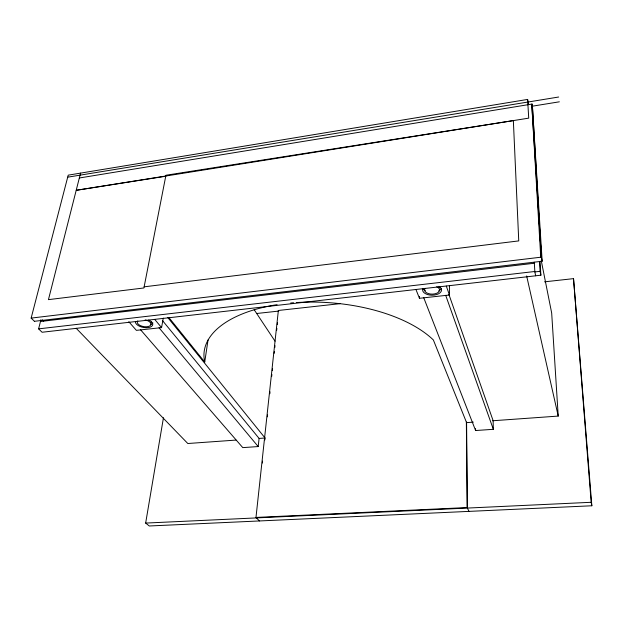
<?xml version="1.0" encoding="UTF-8"?>
<svg xmlns="http://www.w3.org/2000/svg" width="623" height="623" viewBox="0 0 623 623"><rect width="100%" height="100%" fill="white"/><g stroke="black" fill="none" stroke-linecap="round" stroke-linejoin="round"><path stroke-width="0.93" d="M415.938 289.477L419.443 298.292L449.44 295.014L449.44 285.692M419.443 298.292L419.481 296.439M259.409 520.953L255.983 517.44L278.364 310.472L339.971 303.674M262.353 463.037L262.563 461.113M264.845 439.931L265.055 438.008L167.696 317.419M267.337 416.842L267.547 414.91M269.829 393.744L270.032 391.82M271.698 376.424L271.901 374.501M272.313 370.646L272.524 368.723M274.182 353.327L274.393 351.403M274.805 347.556L275.016 345.633M276.674 330.268L276.877 328.344M277.29 324.513L277.5 322.589M140.564 329.754L242.775 447.625L258.195 446.559L259.098 438.428L162.556 320.65M168.981 317.668L204.733 362.041L208.035 339.994M544.549 281.83L573.526 278.637L591.85 505.775L149.279 525.983L145.657 523.079L163.452 417.745M128.821 321.733L136.367 330.361L161.559 327.62L163.273 318.104M80.569 173.108L48.446 299.64L143.913 287.966L165.936 175.258L513.352 120.597L518.749 240.906L144.139 286.829M540.04 261.637L540.881 275.202L42.091 332.254L38.603 328.866L40.947 319.622M34.584 321.46L31.15 318.104L68.219 175.149L527.603 99.423L528.444 104.15M67.697 177.173L558.675 97.017M79.347 177.983L532.307 104.01L541.356 257.143L542.166 261.239L34.429 321.304M532.47 106.167L559.353 101.814M165.741 176.247L76.255 190.295L528.725 118.144L527.603 99.423M31.15 318.104L541.356 257.143L531.762 104.096L540.748 257.213L541.356 257.143M40.464 321.515L534.285 263.249M38.603 328.866L534.76 271.496L535.671 275.794M540.881 275.202L540.086 271.324L534.853 271.924L534.293 262.221M256.606 313.509L278.738 311.079L278.364 310.472M296.47 302.56A122.349 59.621 4.3 0 1 433.367 339.971L466.58 422.628L473.332 422.145M492.629 420.766L558.224 416.078L551.682 313.042L541.255 260.655M236.031 440.079L187.803 443.514L76.185 328.274M259.098 438.428L265.055 438.008M423.733 297.724L475.606 430.532L493.338 429.309L493.12 420.681L448.918 294.477M255.983 517.44L467.149 507.558L468.971 511.382M145.657 523.079L591.172 502.294L591.85 505.775M42.317 319.817L43.649 321.133M159.021 327.753L258.195 446.559M154.909 319.607L161.559 327.62M254.145 309.654L275.039 341.194M445.686 295.325L493.338 429.309M446.309 286.074L449.44 295.014M526.645 275.934L558.224 416.078M573.526 278.637L591.172 502.294M532.548 108.604L542.166 261.239M539.495 261.605L540.086 271.324M475.583 428.624L475.606 430.532M466.58 422.628L467.39 508.064M466.354 422.059L467.149 507.558M204.733 362.041A122.349 59.621 4.3 0 1 277.071 304.67M290.7 303.004A122.349 59.621 4.3 0 1 293.573 302.762M148.687 320.058A8.777 4.345 10.5 0 1 148.258 327.605A8.777 4.345 10.5 0 1 135.448 321.881M145.159 319.872A6.962 3.45 10.5 0 1 150.797 324.918A6.962 3.45 10.5 0 1 141.935 326.187A6.962 3.45 10.5 0 1 137.808 320.923M152.9 322.924A8.761 4.361 10.5 0 1 150.548 324.528M151.405 321.99A6.954 3.458 10.5 0 1 150.898 322.792M436.715 286.712A7.515 4.166 0.3 0 1 438.366 292.265A7.515 4.166 0.3 0 1 428.546 293.635A7.515 4.166 0.3 0 1 425.127 288.34M439.55 286.658A7.507 4.174 0.3 0 1 439.519 287.748M438.919 286.346A9.477 5.249 0.3 0 1 434.379 295.053A9.477 5.249 0.3 0 1 422.931 288.519M441.177 288.613A9.462 5.264 0.3 0 1 438.631 290.925M425.33 290.754A9.462 5.264 0.3 0 1 422.939 288.379"/></g></svg>
